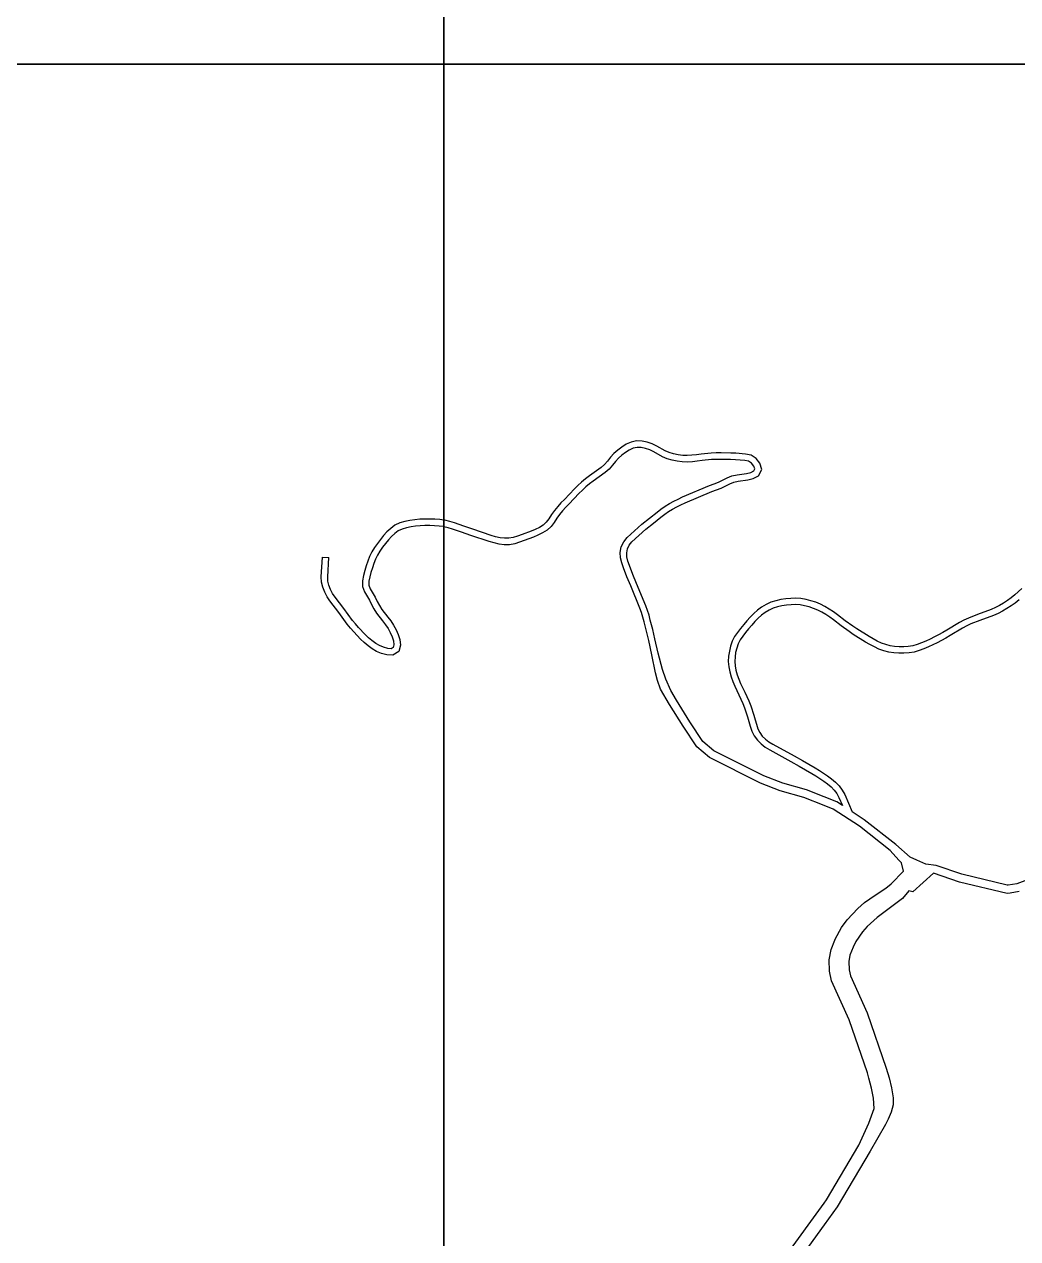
# Model space of a CAD drawing. Header units: metres. Extents: x -28000 to -24000, y -105000 to -102000.
# Drawn here: x -27330 to -27022.2, y -103563.8 to -103187.6 of the extents above; entities that cross this region are included whole.
import ezdxf

# ---------------------------------------------------------------- set-up
doc = ezdxf.new("R2010")
doc.units = ezdxf.units.M
doc.header["$LTSCALE"] = 2.5
doc.layers.add('図郭', color=7, linetype='Continuous')
doc.layers.add('道路', color=7, linetype='Continuous')

msp = doc.modelspace()

# ---------------------------------------------------------------- linework, layer by layer
at = {"layer": '図郭'}
for points in [[(-28000, -103200), (-27200, -103200), (-27200, -102600), (-28000, -102600)], [(-27200, -103200), (-26400, -103200), (-26400, -102600), (-27200, -102600)], [(-28000, -103800), (-27200, -103800), (-27200, -103200), (-28000, -103200)], [(-27200, -103800), (-26400, -103800), (-26400, -103200), (-27200, -103200)]]:
    msp.add_lwpolyline(points, close=True, dxfattribs=at)
at = {"layer": '道路'}
for points in [[(-27076.5, -103429.55), (-27078.17, -103428.45), (-27082.12, -103426.88), (-27087.61, -103424.71), (-27094.98, -103422.66), (-27100.86, -103420.4), (-27116.3, -103412.6), (-27119.71, -103409.73), (-27123.72, -103403.64), (-27127.91, -103396.95), (-27129.65, -103393.98), (-27131.22, -103390.46), (-27132.21, -103387.5), (-27133.55, -103382.43), (-27134.56, -103377.99), (-27135.26, -103375.06), (-27136, -103372.14), (-27136.41, -103370.67), (-27136.86, -103369.21), (-27137.37, -103367.74), (-27140.24, -103360.79), (-27141.38, -103358.02), (-27142.48, -103355.26), (-27142.94, -103353.91), (-27143.24, -103352.59), (-27143.3, -103351.29), (-27143.08, -103350.06), (-27142.56, -103348.94), (-27141.72, -103347.94), (-27139.58, -103345.95), (-27137.36, -103343.98), (-27135.05, -103342.11), (-27132.7, -103340.27), (-27131.54, -103339.37), (-27130.35, -103338.56), (-27129.11, -103337.81), (-27127.82, -103337.12), (-27126.51, -103336.45), (-27125.18, -103335.83), (-27116.91, -103332.37), (-27115.52, -103331.82), (-27114.1, -103331.24), (-27111.39, -103329.94), (-27110.1, -103329.41), (-27108.77, -103329.08), (-27105.81, -103328.69), (-27104.18, -103328.34), (-27102.44, -103327.46), (-27101.48, -103325.51), (-27102.09, -103323.54), (-27103.22, -103322.08), (-27104.76, -103321.06), (-27106.48, -103320.71), (-27109.55, -103320.49), (-27111.07, -103320.43), (-27114.1, -103320.36), (-27115.63, -103320.38), (-27117.18, -103320.45), (-27120.2, -103320.76), (-27121.69, -103320.94), (-27123.16, -103321.11), (-27124.58, -103321.22), (-27125.97, -103321.17), (-27127.37, -103320.98), (-27128.77, -103320.68), (-27130.12, -103320.28), (-27131.4, -103319.76), (-27133.97, -103318.29), (-27135.39, -103317.58), (-27136.94, -103317.04), (-27138.55, -103316.74), (-27140.24, -103316.65), (-27141.95, -103316.99), (-27143.46, -103317.7), (-27144.82, -103318.54), (-27146.1, -103319.47), (-27147.31, -103320.52), (-27148.39, -103321.72), (-27149.28, -103322.93), (-27150.2, -103323.98), (-27151.24, -103324.9), (-27154.87, -103327.48), (-27156.1, -103328.4), (-27157.29, -103329.39), (-27158.43, -103330.42), (-27159.53, -103331.49), (-27162.64, -103334.77), (-27163.69, -103335.87), (-27164.71, -103337.01), (-27165.7, -103338.21), (-27166.62, -103339.47), (-27167.41, -103340.74), (-27168.23, -103341.82), (-27169.21, -103342.7), (-27170.36, -103343.42), (-27171.64, -103344.04), (-27172.97, -103344.61), (-27175.76, -103345.65), (-27177.14, -103346.14), (-27178.49, -103346.56), (-27179.83, -103346.79), (-27181.17, -103346.8), (-27182.55, -103346.63), (-27183.94, -103346.33), (-27185.33, -103345.94), (-27190.98, -103344.01), (-27193.82, -103343.03), (-27196.68, -103342.07), (-27198.15, -103341.6), (-27199.69, -103341.24), (-27200, -103341.19)], [(-27058.95, -103446.47), (-27061.64, -103443.53), (-27071.19, -103436.01), (-27079.33, -103430.68), (-27082.12, -103429.58), (-27088.41, -103427.08), (-27095.77, -103425.04), (-27101.87, -103422.69), (-27117.69, -103414.7), (-27121.6, -103411.4), (-27125.83, -103404.98), (-27130.05, -103398.25), (-27132.83, -103393.5), (-27133.83, -103390.88), (-27134.38, -103388.5), (-27135.5, -103382.88), (-27136.51, -103378.45), (-27137.2, -103375.54), (-27137.93, -103372.65), (-27138.33, -103371.23), (-27138.77, -103369.83), (-27139.24, -103368.45), (-27142.09, -103361.55), (-27143.24, -103358.77), (-27144.36, -103355.95), (-27144.87, -103354.46), (-27145.23, -103352.86), (-27145.31, -103351.17), (-27145, -103349.45), (-27144.26, -103347.86), (-27143.17, -103346.57), (-27140.93, -103344.47), (-27138.66, -103342.46), (-27136.3, -103340.55), (-27133.93, -103338.69), (-27132.72, -103337.76), (-27131.43, -103336.88), (-27130.1, -103336.07), (-27128.75, -103335.34), (-27127.38, -103334.66), (-27125.99, -103334), (-27117.67, -103330.51), (-27116.27, -103329.96), (-27114.91, -103329.41), (-27112.2, -103328.12), (-27110.72, -103327.51), (-27109.14, -103327.11), (-27106.16, -103326.72), (-27104.86, -103326.44), (-27103.94, -103325.97), (-27103.63, -103325.34), (-27103.9, -103324.48), (-27104.6, -103323.57), (-27105.54, -103322.94), (-27106.75, -103322.69), (-27109.66, -103322.49), (-27111.14, -103322.42), (-27114.11, -103322.36), (-27115.58, -103322.38), (-27117.03, -103322.44), (-27119.98, -103322.75), (-27121.46, -103322.93), (-27122.97, -103323.1), (-27124.54, -103323.22), (-27126.14, -103323.16), (-27127.72, -103322.95), (-27129.26, -103322.62), (-27130.78, -103322.17), (-27132.28, -103321.56), (-27134.92, -103320.06), (-27136.17, -103319.42), (-27137.45, -103318.98), (-27138.79, -103318.73), (-27140.1, -103318.66), (-27141.32, -103318.9), (-27142.51, -103319.47), (-27143.71, -103320.2), (-27144.85, -103321.04), (-27145.91, -103321.95), (-27146.83, -103322.98), (-27147.73, -103324.19), (-27148.78, -103325.39), (-27149.99, -103326.46), (-27153.69, -103329.1), (-27154.86, -103329.97), (-27155.98, -103330.9), (-27157.06, -103331.88), (-27158.11, -103332.9), (-27161.19, -103336.15), (-27162.22, -103337.22), (-27163.19, -103338.31), (-27164.11, -103339.44), (-27164.96, -103340.6), (-27165.76, -103341.88), (-27166.75, -103343.18), (-27168, -103344.3), (-27169.39, -103345.17), (-27170.81, -103345.86), (-27172.23, -103346.47), (-27175.07, -103347.53), (-27176.51, -103348.04), (-27178.02, -103348.51), (-27179.64, -103348.79), (-27181.29, -103348.8), (-27182.89, -103348.61), (-27184.43, -103348.27), (-27185.93, -103347.85), (-27191.63, -103345.9), (-27194.47, -103344.92), (-27197.3, -103343.97), (-27198.68, -103343.53), (-27200, -103343.22)], [(-27200, -103343.22), (-27200.06, -103343.21), (-27201.46, -103343.01), (-27202.9, -103342.93), (-27204.37, -103342.9), (-27205.84, -103342.9), (-27207.31, -103342.94), (-27208.74, -103343.04), (-27210.15, -103343.25), (-27211.56, -103343.56), (-27212.9, -103343.94), (-27214.09, -103344.48), (-27215.15, -103345.28), (-27216.17, -103346.25), (-27217.14, -103347.32), (-27218.09, -103348.44), (-27218.98, -103349.58), (-27219.79, -103350.76), (-27220.51, -103351.99), (-27221.13, -103353.27), (-27221.66, -103354.61), (-27222.14, -103355.99), (-27222.57, -103357.39), (-27222.95, -103358.79), (-27223.22, -103360.13), (-27223.2, -103361.35), (-27222.79, -103362.5), (-27221.28, -103365.03), (-27220.6, -103366.4), (-27219.94, -103367.67), (-27219.17, -103368.85), (-27217.37, -103371.21), (-27216.43, -103372.42), (-27215.56, -103373.74), (-27214.8, -103375.13), (-27214.16, -103376.59), (-27213.67, -103378.14), (-27213.39, -103379.9), (-27213.92, -103381.92), (-27215.79, -103383.05), (-27217.7, -103382.93), (-27219.3, -103382.47), (-27220.8, -103381.84), (-27222.19, -103381.03), (-27223.47, -103380.11), (-27224.69, -103379.13), (-27225.83, -103378.04), (-27227.9, -103375.8), (-27228.9, -103374.65), (-27229.89, -103373.46), (-27232.54, -103369.81), (-27235.29, -103366.22), (-27236.17, -103364.9), (-27236.9, -103363.47), (-27237.49, -103361.96), (-27237.87, -103360.36), (-27237.99, -103358.71), (-27237.56, -103352.65)], [(-27200, -103341.19), (-27201.26, -103341.02), (-27202.82, -103340.93), (-27204.35, -103340.9), (-27205.87, -103340.9), (-27207.41, -103340.94), (-27208.96, -103341.06), (-27210.52, -103341.28), (-27212.04, -103341.62), (-27213.59, -103342.05), (-27215.12, -103342.75), (-27216.45, -103343.75), (-27217.6, -103344.86), (-27218.64, -103346), (-27219.64, -103347.17), (-27220.59, -103348.4), (-27221.48, -103349.69), (-27222.28, -103351.05), (-27222.97, -103352.46), (-27223.54, -103353.91), (-27224.04, -103355.37), (-27224.49, -103356.84), (-27224.89, -103358.33), (-27225.22, -103359.94), (-27225.2, -103361.7), (-27224.61, -103363.36), (-27223.04, -103365.98), (-27222.39, -103367.3), (-27221.67, -103368.69), (-27220.8, -103370.01), (-27218.95, -103372.43), (-27218.06, -103373.58), (-27217.28, -103374.77), (-27216.6, -103376.01), (-27216.03, -103377.3), (-27215.62, -103378.6), (-27215.43, -103379.8), (-27215.65, -103380.63), (-27216.29, -103381.01), (-27217.36, -103380.94), (-27218.64, -103380.58), (-27219.9, -103380.05), (-27221.1, -103379.35), (-27222.26, -103378.52), (-27223.37, -103377.62), (-27224.4, -103376.64), (-27226.41, -103374.47), (-27227.38, -103373.36), (-27228.3, -103372.24), (-27230.93, -103368.61), (-27233.66, -103365.06), (-27234.44, -103363.88), (-27235.08, -103362.65), (-27235.57, -103361.36), (-27235.89, -103360.05), (-27235.98, -103358.71), (-27235.57, -103352.79)], [(-27237.56, -103352.65), (-27235.57, -103352.79)], [(-27020.91, -103362.33), (-27023.06, -103364.36), (-27024.16, -103365.28), (-27025.32, -103366.12), (-27026.55, -103366.89), (-27027.81, -103367.62), (-27029.09, -103368.28), (-27030.4, -103368.86), (-27034.62, -103370.38), (-27037.45, -103371.52), (-27038.85, -103372.18), (-27040.22, -103372.9), (-27044.1, -103375.22), (-27045.38, -103375.97), (-27046.68, -103376.68), (-27047.99, -103377.36), (-27049.31, -103378.01), (-27050.64, -103378.63), (-27051.99, -103379.2), (-27053.35, -103379.69), (-27054.7, -103380.09), (-27056.07, -103380.34), (-27057.48, -103380.44), (-27058.9, -103380.43), (-27060.33, -103380.33), (-27061.72, -103380.12), (-27063.07, -103379.76), (-27064.4, -103379.28), (-27065.7, -103378.68), (-27066.98, -103378), (-27068.24, -103377.26), (-27072.03, -103374.88), (-27073.26, -103374.08), (-27075.67, -103372.36), (-27078.03, -103370.54), (-27079.25, -103369.6), (-27080.55, -103368.73), (-27081.89, -103367.94), (-27083.3, -103367.24), (-27084.75, -103366.64), (-27086.24, -103366.15), (-27087.76, -103365.76), (-27089.33, -103365.46), (-27090.93, -103365.37), (-27092.51, -103365.42), (-27094.06, -103365.56), (-27095.61, -103365.81), (-27097.14, -103366.15), (-27098.67, -103366.63), (-27100.15, -103367.3), (-27101.52, -103368.14), (-27102.79, -103369.09), (-27103.97, -103370.15), (-27105.05, -103371.26), (-27106.07, -103372.4), (-27107.06, -103373.55), (-27108.04, -103374.73), (-27108.98, -103375.96), (-27109.87, -103377.27), (-27110.62, -103378.71), (-27111.16, -103380.25), (-27111.52, -103381.8), (-27111.75, -103383.37), (-27111.84, -103384.98), (-27111.72, -103386.6), (-27111.4, -103388.17), (-27110.95, -103389.68), (-27110.44, -103391.14), (-27109.85, -103392.58), (-27108.54, -103395.3), (-27107.3, -103397.99), (-27106.78, -103399.33), (-27105.89, -103402.15), (-27105.47, -103403.58), (-27105.03, -103405.03), (-27104.53, -103406.53), (-27103.83, -103408.02), (-27102.83, -103409.37), (-27101.66, -103410.52), (-27100.37, -103411.5), (-27098.96, -103412.32), (-27092.44, -103415.92), (-27089.83, -103417.39), (-27085.94, -103419.63), (-27084.68, -103420.39), (-27083.45, -103421.17), (-27082.26, -103422.02), (-27081.09, -103422.91), (-27079.99, -103423.82), (-27079.03, -103424.8), (-27078.22, -103425.9), (-27077.54, -103427.11), (-27076.5, -103429.55)], [(-27021.73, -103365.85), (-27022.93, -103366.86), (-27024.2, -103367.78), (-27025.51, -103368.6), (-27026.85, -103369.38), (-27028.23, -103370.09), (-27029.66, -103370.72), (-27033.91, -103372.25), (-27036.65, -103373.35), (-27037.96, -103373.97), (-27039.24, -103374.64), (-27043.08, -103376.94), (-27044.4, -103377.71), (-27045.73, -103378.44), (-27047.08, -103379.15), (-27048.45, -103379.82), (-27049.84, -103380.46), (-27051.26, -103381.06), (-27052.72, -103381.59), (-27054.24, -103382.04), (-27055.82, -103382.32), (-27057.41, -103382.44), (-27058.98, -103382.43), (-27060.55, -103382.32), (-27062.12, -103382.08), (-27063.67, -103381.68), (-27065.16, -103381.13), (-27066.58, -103380.48), (-27067.95, -103379.75), (-27069.28, -103378.97), (-27073.11, -103376.57), (-27074.39, -103375.73), (-27076.86, -103373.97), (-27079.25, -103372.12), (-27080.41, -103371.23), (-27081.61, -103370.43), (-27082.85, -103369.7), (-27084.13, -103369.06), (-27085.45, -103368.52), (-27086.81, -103368.07), (-27088.19, -103367.71), (-27089.57, -103367.45), (-27090.96, -103367.37), (-27092.38, -103367.42), (-27093.82, -103367.55), (-27095.23, -103367.77), (-27096.62, -103368.09), (-27097.96, -103368.5), (-27099.21, -103369.07), (-27100.4, -103369.8), (-27101.52, -103370.64), (-27102.58, -103371.59), (-27103.58, -103372.63), (-27104.57, -103373.72), (-27105.53, -103374.84), (-27106.47, -103375.98), (-27107.36, -103377.13), (-27108.15, -103378.3), (-27108.78, -103379.51), (-27109.24, -103380.8), (-27109.56, -103382.17), (-27109.76, -103383.57), (-27109.84, -103384.96), (-27109.73, -103386.32), (-27109.46, -103387.69), (-27109.05, -103389.06), (-27108.57, -103390.43), (-27108.02, -103391.76), (-27106.73, -103394.45), (-27105.46, -103397.21), (-27104.9, -103398.66), (-27103.98, -103401.56), (-27103.55, -103403.01), (-27103.12, -103404.43), (-27102.67, -103405.78), (-27102.1, -103406.99), (-27101.32, -103408.06), (-27100.35, -103409), (-27099.26, -103409.84), (-27098.06, -103410.53), (-27091.46, -103414.17), (-27088.84, -103415.65), (-27084.93, -103417.9), (-27083.62, -103418.69), (-27082.32, -103419.52), (-27081.07, -103420.42), (-27079.85, -103421.34), (-27078.64, -103422.34), (-27077.5, -103423.5), (-27076.54, -103424.82), (-27075.74, -103426.22), (-27073.48, -103431.52)], [(-27053.42, -103446.47), (-27055.48, -103445.53), (-27059.93, -103441.69), (-27069.73, -103433.98), (-27073.48, -103431.52)], [(-27094.26, -103569.41), (-27082.12, -103552.7), (-27081.42, -103551.72), (-27071.39, -103534.82), (-27068.25, -103527.93), (-27066.68, -103523.39), (-27066.8, -103520.23), (-27067.43, -103517.1), (-27068.28, -103514), (-27068.71, -103512.43), (-27074.35, -103495.98), (-27079.82, -103483.92), (-27080.48, -103480.87), (-27080.49, -103480.74), (-27080.61, -103477.49), (-27080.6, -103477.35), (-27079.99, -103474.23), (-27078.86, -103471.25), (-27078.72, -103470.93), (-27076.72, -103467.36), (-27074.96, -103464.98), (-27071.73, -103461.51), (-27069.63, -103459.66), (-27066.35, -103457.38), (-27063.01, -103455.17), (-27061.33, -103453.87), (-27057.57, -103449.95), (-27058.19, -103447.29), (-27058.95, -103446.47)], [(-27009.99, -103446.47), (-27010.85, -103447.33), (-27014.67, -103450.08), (-27018.77, -103452.38), (-27019.97, -103452.92), (-27022.48, -103453.8), (-27025.09, -103454.24), (-27025.42, -103454.24), (-27039.47, -103450.88), (-27047.48, -103448.17), (-27050.68, -103447.72), (-27053.42, -103446.47)], [(-27021.72, -103456.23), (-27024.54, -103456.78), (-27025.42, -103456.82), (-27040.16, -103453.28), (-27048.28, -103450.54), (-27054.65, -103456.28), (-27055.9, -103455.97), (-27057.89, -103458.37), (-27065.76, -103464.27), (-27068.76, -103467.07), (-27070.24, -103468.75), (-27072.32, -103471.72), (-27073.2, -103473.42), (-27074.13, -103475.9), (-27074.5, -103477.86), (-27074.37, -103480.52), (-27073.97, -103482.29), (-27068.76, -103493.77), (-27062.9, -103510.9), (-27062.04, -103513.94), (-27061.24, -103517.01), (-27060.77, -103520.11), (-27060.78, -103522.29), (-27061.33, -103524.58), (-27062.3, -103526.76), (-27063.11, -103528.42), (-27067.83, -103536.67), (-27078.07, -103553.92), (-27082.12, -103559.5), (-27091, -103571.73)]]:
    msp.add_lwpolyline(points, dxfattribs=at)

doc.saveas('drawing.dxf')
